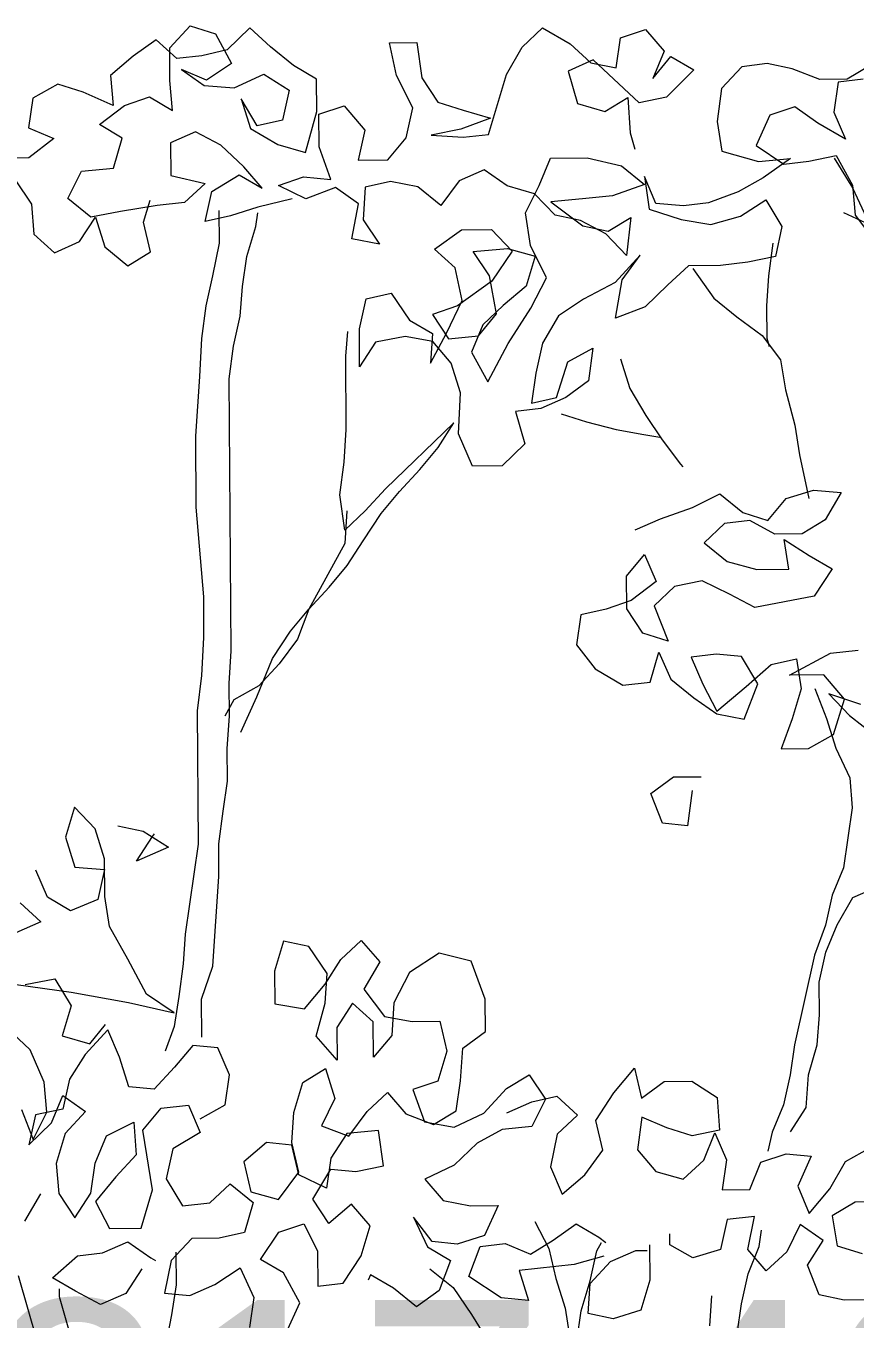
# Model space of a CAD drawing. Header units: millimetres. Extents: x 318905 to 439572, y -5133 to 105868.
# Drawn here: x 388589 to 389274, y 3414 to 4483 of the extents above; entities that cross this region are included whole.
import ezdxf

# ---------------------------------------------------------------- set-up
doc = ezdxf.new("R2010")
doc.units = ezdxf.units.MM
doc.header["$MEASUREMENT"] = 0
doc.layers.add('0_Stylo_No__98', color=154, linetype='Continuous', lineweight=0)
doc.layers.add('INTI_Agencement_Stylo_No__102', color=7, linetype='Continuous', lineweight=0, true_color=0xcccccc)
doc.styles.add('STYLE_GENERE_3', font='')
doc.styles.get('STYLE_GENERE_3').set_extended_font_data('Arial')

# ---------------------------------------------------------------- blocks, each defined once
blk = doc.blocks.new('arbre6[3]', base_point=(388660.4, -726.1))
at = {"layer": 'INTI_Agencement_Stylo_No__102', "linetype": 'Continuous'}
for p, q in [((388707.9, 4465.2), (388724.8, 4483.4)), ((388724.8, 4483.4), (388745.6, 4476.8)), ((388774, 4481.6), (388755.2, 4463.4)), ((388791.1, 4466), (388774, 4481.6)), ((388999.2, 4465.8), (389016.1, 4481.7)), ((389016.1, 4481.7), (389038.9, 4468.5)), ((388696.5, 4471.9), (388677.6, 4458.2)), ((388713.6, 4456.3), (388696.5, 4471.9)), ((388745.6, 4476.8), (388759, 4452.2)), ((389076.8, 4448.6), (389080.5, 4473.4)), ((389080.5, 4473.4), (389101.2, 4480.3)), ((389101.2, 4480.3), (389116.5, 4462.5)), ((388708, 4438.3), (388707.9, 4465.2)), ((388755.2, 4463.4), (388734.4, 4458.7)), ((388810.1, 4450.5), (388791.1, 4466)), ((388889.4, 4469.3), (388912.1, 4469.5)), ((388895.3, 4442.3), (388889.4, 4469.3)), ((388912.1, 4469.5), (388916.1, 4440.3)), ((388986.1, 4443.2), (388999.2, 4465.8)), ((389038.9, 4468.5), (389056, 4452.9)), ((389116.5, 4462.5), (389107.2, 4439.9)), ((388677.6, 4458.2), (388658.8, 4442.3)), ((388734.4, 4458.7), (388713.6, 4456.3)), ((388759, 4452.2), (388738.3, 4438.5)), ((388829.1, 4439.4), (388810.1, 4450.5)), ((389057.9, 4455.2), (389037.1, 4446)), ((389056, 4452.9), (389076.8, 4448.6)), ((389096, 4419.6), (389057.9, 4455.2)), ((389107.2, 4439.9), (389122.2, 4458)), ((389122.2, 4458), (389141.2, 4447)), ((389180.9, 4449.6), (389164, 4431.5)), ((389201.7, 4452.1), (389180.9, 4449.6)), ((389222.5, 4447.8), (389201.7, 4452.1)), ((389286.8, 4450.7), (389268, 4439.2)), ((388658.8, 4442.3), (388660.9, 4417.6)), ((388738.3, 4438.5), (388717.4, 4447.3)), ((388717.4, 4447.3), (388736.4, 4434)), ((388761.1, 4432), (388785.6, 4443.5)), ((388785.6, 4443.5), (388806.5, 4430.2)), ((388829.3, 4412.5), (388829.1, 4439.4)), ((388908.7, 4415.5), (388895.3, 4442.3)), ((388916.1, 4440.3), (388929.5, 4420.2)), ((388971.3, 4393.6), (388986.1, 4443.2)), ((389037.1, 4446), (389044.9, 4419.1)), ((389141.2, 4447), (389118.6, 4424.3)), ((389245.3, 4439), (389222.5, 4447.8)), ((389268, 4439.2), (389245.3, 4439)), ((389281.2, 4439.4), (389260.4, 4436.9)), ((388615.4, 4435.1), (388594.6, 4423.7)), ((388636.2, 4428.6), (388615.4, 4435.1)), ((388660.9, 4417.6), (388636.2, 4428.6)), ((388710.1, 4413.5), (388708, 4438.3)), ((388736.4, 4434), (388761.1, 4432)), ((388806.5, 4430.2), (388801, 4405.4)), ((389164, 4431.5), (389160.4, 4404.4)), ((389260.4, 4436.9), (389256.8, 4412.1)), ((388594.6, 4423.7), (388591, 4398.9)), ((388649.7, 4401.7), (388670.4, 4417.6)), ((388670.4, 4417.6), (388691.1, 4424.6)), ((388691.1, 4424.6), (388710.1, 4413.5)), ((388780.2, 4400.7), (388766.8, 4423.1)), ((388766.8, 4423.1), (388774.5, 4398.4)), ((388929.5, 4420.2), (388950.3, 4413.6)), ((389044.9, 4419.1), (389067.6, 4412.5)), ((389067.6, 4412.5), (389086.5, 4424)), ((389086.5, 4424), (389088.6, 4394.8)), ((389118.6, 4424.3), (389096, 4419.6)), ((388820.1, 4378.6), (388829.3, 4412.5)), ((388831.2, 4410.2), (388852, 4417.2)), ((388831.4, 4383.2), (388831.2, 4410.2)), ((388852, 4417.2), (388869.1, 4397.1)), ((388903.2, 4390.7), (388908.7, 4415.5)), ((388973.1, 4407.1), (388948.6, 4397.9)), ((388950.3, 4413.6), (388973.1, 4407.1)), ((389203.9, 4409.4), (389192.7, 4384.5)), ((389224.6, 4416.3), (389203.9, 4409.4)), ((389243.6, 4403), (389224.6, 4416.3)), ((389256.8, 4412.1), (389266.4, 4389.7)), ((388591, 4398.9), (388611.9, 4390.1)), ((388668.6, 4390.6), (388649.7, 4401.7)), ((388774.5, 4398.4), (388797.3, 4385.2)), ((388801, 4405.4), (388780.2, 4400.7)), ((388869.1, 4397.1), (388863.6, 4372.3)), ((388948.6, 4397.9), (388924, 4393.1)), ((389160.4, 4404.4), (389164.3, 4379.8)), ((389266.4, 4389.7), (389243.6, 4403)), ((388611.9, 4390.1), (388591.2, 4374.2)), ((388661.3, 4365.8), (388668.6, 4390.6)), ((388729.1, 4395.7), (388708.4, 4386.5)), ((388708.4, 4386.5), (388708.6, 4359.6)), ((388750, 4384.7), (388729.1, 4395.7)), ((388797.3, 4385.2), (388820.1, 4378.6)), ((388888.2, 4372.6), (388903.2, 4390.7)), ((388924, 4393.1), (388950.5, 4391.2)), ((388950.5, 4391.2), (388971.3, 4393.6)), ((389088.6, 4394.8), (389092.4, 4381.3)), ((388769.1, 4366.9), (388750, 4384.7)), ((388841, 4356.4), (388831.4, 4383.2)), ((389164.3, 4379.8), (389194.7, 4371.1)), ((389192.7, 4384.5), (389215.5, 4369)), ((389236.3, 4371.5), (389258.9, 4376.2)), ((389258.9, 4376.2), (389272.4, 4351.6)), ((388591.2, 4374.2), (388543.9, 4373.7)), ((388634.8, 4363.3), (388661.3, 4365.8)), ((388784.3, 4349.1), (388769.1, 4366.9)), ((388863.6, 4372.3), (388888.2, 4372.6)), ((388967.7, 4364.3), (388947, 4355.1)), ((388986.7, 4351), (388967.7, 4364.3)), ((389013.2, 4351.3), (389022.5, 4373.9)), ((389022.5, 4373.9), (389052.8, 4374.2)), ((389052.8, 4374.2), (389081.2, 4367.7)), ((389081.2, 4367.7), (389100.2, 4352.1)), ((389194.7, 4371.1), (389221.1, 4373.6)), ((389221.1, 4373.6), (389198.5, 4357.6)), ((389215.5, 4369), (389236.3, 4371.5)), ((389257.1, 4373.9), (389272.4, 4349.3)), ((388580, 4356.1), (388593.4, 4335.9)), ((388623.6, 4340.7), (388634.8, 4363.3)), ((388708.6, 4359.6), (388737, 4353.1)), ((388737, 4353.1), (388720.1, 4337.2)), ((388742.7, 4346.4), (388765.3, 4360.1)), ((388765.3, 4360.1), (388784.3, 4349.1)), ((388797.6, 4351.4), (388818.3, 4358.4)), ((388818.3, 4358.4), (388841, 4356.4)), ((388890.2, 4354.6), (388869.4, 4349.9)), ((388913, 4350.3), (388890.2, 4354.6)), ((388947, 4355.1), (388932, 4334.8)), ((389109.8, 4336.5), (389100.2, 4358.9)), ((389100.2, 4358.9), (389104.1, 4331.9)), ((389198.5, 4357.6), (389177.8, 4346.2)), ((388737.2, 4321.6), (388742.7, 4346.4)), ((388820.3, 4340.4), (388797.6, 4351.4)), ((388844.9, 4349.6), (388820.3, 4340.4)), ((388863.9, 4336.3), (388844.9, 4349.6)), ((388869.4, 4349.9), (388867.7, 4322.9)), ((388932, 4334.8), (388913, 4350.3)), ((389009.5, 4344.5), (388986.7, 4351)), ((389002, 4328.7), (389013.2, 4351.3)), ((389026.6, 4326.7), (389009.5, 4344.5)), ((389073.8, 4342.9), (389049.2, 4340.4)), ((389100.2, 4352.1), (389073.8, 4342.9)), ((389177.8, 4346.2), (389153.3, 4336.9)), ((389272.4, 4351.6), (389274.4, 4326.9)), ((389272.4, 4349.3), (389283.9, 4324.7)), ((388593.4, 4335.9), (388595.4, 4311.2)), ((388642.6, 4325.2), (388623.6, 4340.7)), ((388697.4, 4334.7), (388667.2, 4329.9)), ((388686.2, 4321.1), (388691.7, 4339.2)), ((388720.1, 4337.2), (388697.4, 4334.7)), ((388780.7, 4333.3), (388758, 4326.3)), ((388809, 4340.3), (388780.7, 4333.3)), ((388858.4, 4307.1), (388863.9, 4336.3)), ((389049.2, 4340.4), (389022.8, 4337.9)), ((389022.8, 4337.9), (389049.4, 4317.9)), ((389104.1, 4331.9), (389130.7, 4323.2)), ((389132.5, 4334.5), (389109.8, 4336.5)), ((389153.3, 4336.9), (389132.5, 4334.5)), ((389179.8, 4325.9), (389200.6, 4339.6)), ((389200.6, 4339.6), (389214, 4317.3)), ((388633.3, 4304.9), (388646.4, 4325.2)), ((388667.2, 4329.9), (388642.6, 4325.2)), ((388646.4, 4325.2), (388654.1, 4300.6)), ((388692, 4296.4), (388686.2, 4321.1)), ((388758, 4326.3), (388737.2, 4321.6)), ((388748.5, 4330.7), (388748.7, 4303.7)), ((388778.9, 4317.5), (388780.7, 4328.8)), ((388867.7, 4322.9), (388881.1, 4302.8)), ((389006, 4301.8), (389002, 4328.7)), ((389047.5, 4322.4), (389026.6, 4326.7)), ((389068.3, 4311.4), (389047.5, 4322.4)), ((389070.2, 4313.6), (389089.1, 4325)), ((389089.1, 4325), (389085.5, 4293.5)), ((389130.7, 4323.2), (389155.3, 4319)), ((389155.3, 4319), (389179.8, 4325.9)), ((389264.9, 4329), (389293.4, 4315.8)), ((389274.4, 4326.9), (389289.7, 4306.8)), ((388595.4, 4311.2), (388612.6, 4295.7)), ((388771.5, 4292.7), (388778.9, 4317.5)), ((388926.6, 4298.7), (388949.1, 4314.7)), ((388949.1, 4314.7), (388973.7, 4314.9)), ((388973.7, 4314.9), (388990.9, 4297.1)), ((389049.4, 4317.9), (389070.2, 4313.6)), ((389085.5, 4293.5), (389068.3, 4311.4)), ((389214, 4317.3), (389208.5, 4292.5)), ((388612.6, 4295.7), (388633.3, 4304.9)), ((388654.1, 4300.6), (388673.2, 4285)), ((388748.7, 4303.7), (388743.2, 4276.7)), ((388881.1, 4302.8), (388858.4, 4307.1)), ((389019.4, 4274.9), (389006, 4301.8)), ((389206.5, 4303.7), (389202.9, 4276.7)), ((388673.2, 4285), (388692, 4296.4)), ((388767.9, 4267.9), (388771.5, 4292.7)), ((388943.7, 4283.2), (388926.6, 4298.7)), ((388958.7, 4296.8), (388987.1, 4299.3)), ((388972.1, 4276.7), (388958.7, 4296.8)), ((388990.9, 4297.1), (388974, 4272.2)), ((388987.1, 4299.3), (389009.8, 4292.8)), ((389009.8, 4292.8), (389002.4, 4268)), ((389096.8, 4293.6), (389076.2, 4271)), ((389081.8, 4273.3), (389096.8, 4293.6)), ((389208.5, 4292.5), (389185.8, 4287.8)), ((388949.5, 4256.2), (388943.7, 4283.2)), ((389136.6, 4285), (389119.7, 4269.1)), ((389163.1, 4285.3), (389136.6, 4285)), ((389140.4, 4282.8), (389157.6, 4258.3)), ((389185.8, 4287.8), (389163.1, 4285.3)), ((388743.2, 4276.7), (388737.7, 4251.9)), ((388766.1, 4243.2), (388767.9, 4267.9)), ((388974, 4272.2), (388945.8, 4251.7)), ((388978, 4245.3), (388972.1, 4276.7)), ((389002.4, 4268), (388983.6, 4252.1)), ((389006.3, 4250), (389019.4, 4274.9)), ((389076.2, 4271), (389049.8, 4257.2)), ((389076.4, 4241.7), (389081.8, 4273.3)), ((389119.7, 4269.1), (389100.9, 4251)), ((389202.9, 4276.7), (389201.2, 4251.9)), ((388864.6, 4232.9), (388870.1, 4257.7)), ((388870.1, 4257.7), (388890.9, 4262.4)), ((388890.9, 4262.4), (388906.1, 4240.1)), ((389049.8, 4257.2), (389029.1, 4243.5)), ((389157.6, 4258.3), (389176.6, 4242.7)), ((388737.7, 4251.9), (388734.1, 4224.9)), ((388945.8, 4251.7), (388925, 4244.7)), ((388936.5, 4229.1), (388949.5, 4256.2)), ((388983.6, 4252.1), (388966.7, 4236.2)), ((388987.6, 4220.6), (389006.3, 4250)), ((389100.9, 4251), (389076.4, 4241.7)), ((389201.2, 4251.9), (389201.4, 4225)), ((388760.6, 4218.4), (388766.1, 4243.2)), ((388906.1, 4240.1), (388925.1, 4229)), ((388925, 4244.7), (388938.4, 4224.6)), ((388966.7, 4236.2), (388957.4, 4213.6)), ((388963, 4227.1), (388978, 4245.3)), ((389029.1, 4243.5), (389016, 4220.9)), ((389176.6, 4242.7), (389197.6, 4227.2)), ((388734.1, 4224.9), (388732.4, 4193.4)), ((388853.4, 4210.3), (388855.1, 4230.6)), ((388864.8, 4201.4), (388864.6, 4232.9)), ((388902.5, 4226.5), (388877.9, 4221.8)), ((388925.2, 4222.3), (388902.5, 4226.5)), ((388923.4, 4204.3), (388936.5, 4229.1)), ((388925.1, 4229), (388923.4, 4204.3)), ((388938.4, 4224.6), (388963, 4227.1)), ((389197.6, 4227.2), (389212.8, 4207.1)), ((389201.4, 4225), (389203.3, 4218.2)), ((388757, 4191.4), (388760.6, 4218.4)), ((388877.9, 4221.8), (388864.8, 4201.4)), ((388940.4, 4204.4), (388925.2, 4222.3)), ((388970.8, 4189), (388987.6, 4220.6)), ((389016, 4220.9), (389010.5, 4196.1)), ((389036.9, 4205.4), (389057.6, 4216.8)), ((389057.6, 4216.8), (389054, 4189.8)), ((388853.8, 4149.6), (388853.4, 4210.3)), ((388948.2, 4179.8), (388940.4, 4204.4)), ((388957.4, 4213.6), (388970.8, 4189)), ((389027.7, 4176), (389036.9, 4205.4)), ((389080.4, 4208), (389088.1, 4183.4)), ((389212.8, 4207.1), (389216.8, 4182.4)), ((388732.4, 4193.4), (388729, 4143.9)), ((389010.5, 4196.1), (389006.9, 4171.3)), ((388758.6, 3966.5), (388757, 4191.4)), ((389054, 4189.8), (389035.2, 4176.1)), ((389088.1, 4183.4), (389101.5, 4161)), ((389216.8, 4182.4), (389224.5, 4153.2)), ((388946.5, 4146), (388948.2, 4179.8)), ((389006.9, 4171.3), (389027.7, 4176)), ((389035.2, 4176.1), (389014.5, 4166.9)), ((389014.5, 4166.9), (388993.7, 4164.5)), ((388993.7, 4164.5), (389001.4, 4137.6)), ((389031.5, 4162.6), (389052.4, 4156)), ((389101.5, 4161), (389114.9, 4140.9)), ((388942.7, 4155), (388886.3, 4100.5)), ((388929.6, 4134.6), (388942.7, 4155)), ((389052.4, 4156), (389077, 4149.5)), ((389224.5, 4153.2), (389228.5, 4128.5)), ((388729, 4143.9), (388729.4, 4085.4)), ((388852.1, 4122.6), (388853.8, 4149.6)), ((388958.1, 4119.2), (388946.5, 4146)), ((389077, 4149.5), (389099.8, 4145.3)), ((389099.8, 4145.3), (389113, 4143.2)), ((389114.9, 4140.9), (389130.2, 4120.8)), ((388914.6, 4116.5), (388929.6, 4134.6)), ((389001.4, 4137.6), (388982.7, 4119.4)), ((389228.5, 4128.5), (389236.3, 4092.6)), ((388848.5, 4095.6), (388852.1, 4122.6)), ((388982.7, 4119.4), (388958.1, 4119.2)), ((389130.2, 4120.8), (389132.1, 4118.6)), ((388897.7, 4098.3), (388914.6, 4116.5)), ((388886.3, 4100.5), (388869.4, 4082.3)), ((388882.7, 4080.2), (388897.7, 4098.3)), ((389139.9, 4085), (389162.5, 4096.4)), ((389162.5, 4096.4), (389181.5, 4080.9)), ((389217.4, 4092.5), (389240.1, 4099.4)), ((389240.1, 4099.4), (389262.8, 4097.4)), ((389262.8, 4097.4), (389249.7, 4074.8)), ((388852.5, 4066.4), (388848.5, 4095.6)), ((389202.4, 4074.3), (389217.4, 4092.5)), ((388729.4, 4085.4), (388735.6, 4011.3)), ((388869.4, 4082.3), (388852.5, 4066.4)), ((388854.3, 4082.2), (388852.6, 4055.2)), ((388867.7, 4057.6), (388882.7, 4080.2)), ((389092.7, 4066.5), (389113.5, 4075.7)), ((389113.5, 4075.7), (389139.9, 4085)), ((389181.5, 4080.9), (389202.4, 4074.3)), ((389166.5, 4071.7), (389149.6, 4055.8)), ((389187.3, 4074.2), (389166.5, 4071.7)), ((389208.1, 4063.1), (389187.3, 4074.2)), ((389249.7, 4074.8), (389230.8, 4063.4)), ((388852.6, 4055.2), (388822.7, 4000.9)), ((388854.6, 4037.2), (388867.7, 4057.6)), ((389149.6, 4055.8), (389168.6, 4040.3)), ((389230.8, 4063.4), (389208.1, 4063.1)), ((389219.7, 4034), (389215.7, 4058.7)), ((389215.7, 4058.7), (389236.6, 4045.4)), ((389085.4, 4028.2), (389100.4, 4046.3)), ((389100.4, 4046.3), (389110.1, 4023.9)), ((389236.6, 4045.4), (389255.6, 4034.4)), ((388839.6, 4019.1), (388854.6, 4037.2)), ((389168.6, 4040.3), (389193.2, 4033.8)), ((389193.2, 4033.8), (389219.7, 4034)), ((389255.6, 4034.4), (389240.7, 4011.7)), ((389085.6, 4001.2), (389085.4, 4028.2)), ((389110.1, 4023.9), (389089.4, 4008)), ((389147.9, 4024.3), (389125.2, 4019.6)), ((389170.7, 4013.3), (389147.9, 4024.3)), ((388735.6, 4011.3), (388735.8, 3977.6)), ((388822.7, 4000.9), (388839.6, 4019.1)), ((389125.2, 4019.6), (389108.3, 4003.7)), ((389191.5, 4002.3), (389170.7, 4013.3)), ((389240.7, 4011.7), (389191.5, 4002.3)), ((388807.7, 3982.8), (388822.7, 4000.9)), ((388822.7, 4000.9), (388813.4, 3976.1)), ((389068.6, 4001.1), (389047.8, 3996.4)), ((389089.4, 4008), (389068.6, 4001.1)), ((389099, 3981.1), (389085.6, 4001.2)), ((389108.3, 4003.7), (389119.9, 3974.6)), ((389047.8, 3996.4), (389044.2, 3971.6)), ((388792.7, 3960.1), (388807.7, 3982.8)), ((389119.9, 3974.6), (389099, 3981.1)), ((388735.8, 3977.6), (388734.1, 3946.1)), ((388813.4, 3976.1), (388798.4, 3955.7)), ((389044.2, 3971.6), (389059.5, 3951.5)), ((388756.9, 3939.5), (388758.6, 3966.5)), ((388779.7, 3928.5), (388792.7, 3960.1)), ((389105, 3940.7), (389112.3, 3965.5)), ((389112.3, 3965.5), (389122, 3943.1)), ((389159.7, 3963.7), (389138.9, 3961.3)), ((389138.9, 3961.3), (389148.5, 3938.9)), ((389180.5, 3961.7), (389159.7, 3963.7)), ((389193.9, 3939.3), (389180.5, 3961.7)), ((389205.1, 3955.2), (389225.9, 3959.9)), ((389220.3, 3946.3), (389254.2, 3964.6)), ((389225.9, 3959.9), (389229.8, 3935.2)), ((389254.2, 3964.6), (389276.9, 3967.1)), ((388798.4, 3955.7), (388781.5, 3937.5)), ((389059.5, 3951.5), (389082.3, 3938.2)), ((389184.4, 3937), (389205.1, 3955.2)), ((388734.1, 3946.1), (388730.6, 3916.8)), ((388757.1, 3912.6), (388756.9, 3939.5)), ((388781.5, 3937.5), (388760.8, 3926.1)), ((389082.3, 3938.2), (389105, 3940.7)), ((389122, 3943.1), (389141, 3927.6)), ((389148.5, 3938.9), (389160, 3916.5)), ((389160, 3916.5), (389184.4, 3937)), ((389182.7, 3910), (389193.9, 3939.3)), ((389248.7, 3946.6), (389220.3, 3946.3)), ((389265.8, 3926.5), (389248.7, 3946.6)), ((388760.8, 3926.1), (388753.3, 3912.5)), ((388766.6, 3899.2), (388779.7, 3928.5)), ((389141, 3927.6), (389160, 3914.3)), ((389229.8, 3935.2), (389222.4, 3910.4)), ((389241.2, 3935.3), (389250.8, 3910.6)), ((389279.1, 3922.2), (389252.6, 3930.9)), ((389252.6, 3930.9), (389269.7, 3913.1)), ((389256.6, 3897.2), (389265.8, 3926.5)), ((388730.6, 3916.8), (388731.3, 3806.6)), ((388755.4, 3885.6), (388757.1, 3912.6)), ((389160, 3914.3), (389182.7, 3910)), ((389222.4, 3910.4), (389213.2, 3885.5)), ((389250.8, 3910.6), (389258.6, 3886)), ((389269.7, 3913.1), (389292.5, 3895.3)), ((389235.9, 3885.8), (389256.6, 3897.2)), ((388755.6, 3858.6), (388755.4, 3885.6)), ((389213.2, 3885.5), (389235.9, 3885.8)), ((389258.6, 3886), (389270.1, 3861.4)), ((389105.6, 3848.5), (389124.4, 3862.2)), ((389124.4, 3862.2), (389147.1, 3862.4)), ((389270.1, 3861.4), (389272.1, 3836.7)), ((388752, 3833.8), (388755.6, 3858.6)), ((389139.6, 3851.1), (389136, 3821.8)), ((389115.2, 3823.9), (389105.6, 3848.5)), ((388629, 3837.1), (388621.6, 3812.3)), ((388646.1, 3819.3), (388629, 3837.1)), ((388748.4, 3806.8), (388752, 3833.8)), ((389272.1, 3836.7), (389264.9, 3787.1)), ((388653.9, 3794.6), (388646.1, 3819.3)), ((388665, 3821.7), (388685.9, 3817.4)), ((389136, 3821.8), (389115.2, 3823.9)), ((388621.6, 3812.3), (388629.3, 3787.6)), ((388680.4, 3792.6), (388693.5, 3813)), ((388685.9, 3817.4), (388706.8, 3804.1)), ((388693.5, 3813), (388695.3, 3815.3)), ((388706.8, 3804.1), (388680.4, 3792.6)), ((388731.3, 3806.6), (388720.5, 3732.3)), ((388748.5, 3779.8), (388748.4, 3806.8)), ((388629.3, 3787.6), (388653.9, 3785.6)), ((388654.1, 3763.2), (388653.9, 3794.6)), ((389264.9, 3787.1), (389255.6, 3764.5)), ((388606.8, 3762.7), (388597.2, 3785.1)), ((388653.9, 3785.6), (388648.4, 3760.9)), ((388743.4, 3705.6), (388748.5, 3779.8)), ((389272.7, 3762.5), (389293.4, 3771.7)), ((388584.1, 3758), (388601.2, 3742.4)), ((388625.8, 3751.6), (388606.8, 3762.7)), ((388648.4, 3760.9), (388625.8, 3751.6)), ((388658, 3738.5), (388654.1, 3763.2)), ((389255.6, 3764.5), (389250.1, 3739.7)), ((389259.6, 3739.8), (389272.7, 3762.5)), ((388601.2, 3742.4), (388580.5, 3733.2)), ((388673.3, 3711.6), (388658, 3738.5)), ((389250.1, 3739.7), (389240.8, 3714.9)), ((389250.3, 3717.3), (389259.6, 3739.8)), ((388720.5, 3732.3), (388718.8, 3707.6)), ((388801.9, 3726.4), (388794.5, 3701.6)), ((388822.7, 3722.1), (388801.9, 3726.4)), ((388838, 3699.7), (388822.7, 3722.1)), ((388849.3, 3711.1), (388866.2, 3727)), ((388866.2, 3727), (388881.4, 3709.2)), ((388688.7, 3682.5), (388673.3, 3711.6)), ((388930.6, 3716.4), (388906.1, 3700.4)), ((388957.1, 3709.9), (388930.6, 3716.4)), ((389240.8, 3714.9), (389224.3, 3640.6)), ((389244.8, 3692.5), (389250.3, 3717.3)), ((388718.8, 3707.6), (388715.2, 3680.6)), ((388734.1, 3678.5), (388743.4, 3705.6)), ((388794.5, 3701.6), (388794.7, 3674.6)), ((388836.2, 3690.7), (388849.3, 3711.1)), ((388881.4, 3709.2), (388868.4, 3686.6)), ((388968.7, 3678.5), (388957.1, 3709.9)), ((388580.8, 3690.5), (388626.2, 3684.2)), ((388588.4, 3690.6), (388612.9, 3695.3)), ((388612.9, 3695.3), (388626.3, 3672.9)), ((388819.3, 3670.3), (388836.2, 3690.7)), ((388836.3, 3675), (388838, 3699.7)), ((388906.1, 3700.4), (388893, 3675.5)), ((389244.9, 3665.5), (389244.8, 3692.5)), ((388626.2, 3684.2), (388673.6, 3675.7)), ((388711.5, 3667), (388688.7, 3682.5)), ((388715.2, 3680.6), (388711.6, 3655.8)), ((388868.4, 3686.6), (388885.5, 3664.2)), ((388626.3, 3672.9), (388618.9, 3648.1)), ((388673.6, 3675.7), (388711.5, 3667)), ((388734.3, 3647), (388734.1, 3678.5)), ((388794.7, 3674.6), (388819.3, 3670.3)), ((388828.9, 3647.9), (388836.3, 3675)), ((388859, 3675.2), (388845.9, 3654.9)), ((388876.1, 3659.6), (388859, 3675.2)), ((388893, 3675.5), (388891.3, 3648.5)), ((388968.9, 3651.6), (388968.7, 3678.5)), ((388876.3, 3630.4), (388876.1, 3659.6)), ((388885.5, 3664.2), (388908.3, 3660)), ((388908.3, 3660), (388931, 3660.2)), ((388931, 3660.2), (388936.8, 3635.5)), ((389243.2, 3640.7), (389244.9, 3665.5)), ((388592.5, 3636.6), (388573.5, 3654.4)), ((388618.9, 3648.1), (388641.7, 3641.6)), ((388656.7, 3653), (388638, 3632.6)), ((388641.7, 3641.6), (388654.8, 3657.5)), ((388666.3, 3630.6), (388656.7, 3653)), ((388711.6, 3655.8), (388704.1, 3635.5)), ((388846.1, 3627.9), (388828.9, 3647.9)), ((388845.9, 3654.9), (388846.1, 3627.9)), ((388891.3, 3648.5), (388876.3, 3630.4)), ((388950, 3637.9), (388968.9, 3651.6)), ((388604.1, 3609.8), (388592.5, 3636.6)), ((388726.8, 3640.2), (388711.8, 3622.1)), ((388747.6, 3638.2), (388726.8, 3640.2)), ((388757.2, 3615.8), (388747.6, 3638.2)), ((388948.3, 3610.9), (388950, 3637.9)), ((389224.3, 3640.6), (389220.7, 3615.8)), ((389235.8, 3615.9), (389243.2, 3640.7)), ((388638, 3632.6), (388624.9, 3612.2)), ((388674.1, 3606), (388666.3, 3630.6)), ((388936.8, 3635.5), (388929.4, 3610.7)), ((388711.8, 3622.1), (388694.9, 3603.9)), ((388753.6, 3591), (388757.2, 3615.8)), ((388817.8, 3609.6), (388836.7, 3621)), ((388836.7, 3621), (388844.4, 3596.4)), ((388986.2, 3604.5), (389005, 3615.9)), ((389005, 3615.9), (389018.4, 3595.8)), ((389075.1, 3600.9), (389092, 3621.3)), ((389092, 3621.3), (389097.9, 3596.6)), ((389220.7, 3615.8), (389215.2, 3591)), ((389234.1, 3588.9), (389235.8, 3615.9)), ((388606.1, 3585.1), (388604.1, 3609.8)), ((388624.9, 3612.2), (388619.3, 3587.4)), ((388694.9, 3603.9), (388674.1, 3606)), ((388810.4, 3584.8), (388817.8, 3609.6)), ((388929.4, 3610.7), (388908.7, 3603.7)), ((388944.7, 3586.1), (388948.3, 3610.9)), ((388967.4, 3584.1), (388986.2, 3604.5)), ((389097.9, 3596.6), (389116.7, 3610.3)), ((389116.7, 3610.3), (389139.4, 3610.5)), ((389139.4, 3610.5), (389160.3, 3597.2)), ((388610, 3576.1), (388619.3, 3598.7)), ((388619.3, 3598.7), (388638.3, 3585.4)), ((388844.4, 3596.4), (388833.2, 3573.8)), ((388871, 3585.4), (388887.9, 3601.3)), ((388887.9, 3601.3), (388903.1, 3583.5)), ((388908.7, 3603.7), (388918.3, 3576.9)), ((389007.1, 3593.5), (389027.9, 3598.2)), ((389018.4, 3595.8), (389007.2, 3573.2)), ((389027.9, 3598.2), (389045, 3582.6)), ((389060.2, 3578.2), (389075.1, 3600.9)), ((389160.3, 3597.2), (389162.4, 3570.2)), ((388585.3, 3587.1), (388594.9, 3562.5)), ((388594.9, 3562.5), (388606.1, 3585.1)), ((388619.3, 3587.4), (388596.7, 3582.7)), ((388638.3, 3585.4), (388621.4, 3567.2)), ((388685.7, 3570.1), (388700.7, 3588.2)), ((388700.7, 3588.2), (388723.4, 3590.7)), ((388723.4, 3590.7), (388733, 3568.3)), ((388732.9, 3579.5), (388753.6, 3591)), ((388808.7, 3560), (388810.4, 3584.8)), ((388856, 3565), (388871, 3585.4)), ((388903.1, 3583.5), (388925.9, 3574.7)), ((388925.9, 3574.7), (388944.7, 3586.1)), ((388942.9, 3572.6), (388967.4, 3584.1)), ((388986.4, 3584.3), (389007.1, 3593.5)), ((389215.2, 3591), (389205.9, 3568.4)), ((389221, 3568.6), (389234.1, 3588.9)), ((388596.7, 3582.7), (388591.2, 3557.9)), ((388591.2, 3557.9), (388610, 3576.1)), ((388655.4, 3565.3), (388678.1, 3576.8)), ((388678.1, 3576.8), (388680.1, 3549.8)), ((388833.2, 3573.8), (388856, 3565)), ((388918.3, 3576.9), (388942.9, 3572.6)), ((389007.2, 3573.2), (388982.7, 3570.7)), ((389045, 3582.6), (389028.1, 3566.7)), ((389066, 3553.6), (389060.2, 3578.2)), ((389098, 3580.9), (389094.4, 3553.8)), ((389118.9, 3572.1), (389098, 3580.9)), ((388621.4, 3567.2), (388614, 3542.4)), ((388646.1, 3542.7), (388655.4, 3565.3)), ((388693.6, 3520.7), (388685.7, 3570.1)), ((388733, 3568.3), (388710.4, 3554.6)), ((388854.1, 3567.2), (388841, 3546.9)), ((388880.5, 3569.7), (388854.1, 3567.2)), ((388884.5, 3540.6), (388880.5, 3569.7)), ((388982.7, 3570.7), (388961.9, 3559.3)), ((389028.1, 3566.7), (389022.6, 3539.7)), ((389139.7, 3565.5), (389118.9, 3572.1)), ((389162.4, 3570.2), (389139.7, 3565.5)), ((389149.3, 3545.4), (389158.6, 3568)), ((389158.6, 3568), (389168.2, 3545.6)), ((389205.9, 3568.4), (389202.2, 3552.7)), ((388710.4, 3554.6), (388704.9, 3529.8)), ((388787.9, 3559.8), (388769.1, 3543.9)), ((388808.7, 3557.8), (388787.9, 3559.8)), ((388814.5, 3535.4), (388808.7, 3560)), ((388814.6, 3533.1), (388808.7, 3557.8)), ((388961.9, 3559.3), (388943.1, 3541.1)), ((389051, 3533.2), (389066, 3553.6)), ((389094.4, 3553.8), (389109.6, 3536)), ((389266.6, 3544.3), (389287.3, 3555.7)), ((388614, 3542.4), (388616, 3517.7)), ((388642.5, 3517.9), (388646.1, 3542.7)), ((388680.1, 3549.8), (388663.2, 3531.6)), ((388769.1, 3543.9), (388774.9, 3519.2)), ((388841, 3546.9), (388837.3, 3522.1)), ((388861.8, 3535.8), (388884.5, 3540.6)), ((388943.1, 3541.1), (388918.6, 3529.6)), ((389132.4, 3529.5), (389149.3, 3545.4)), ((389168.2, 3545.6), (389164.6, 3520.8)), ((389187.3, 3521), (389196.6, 3543.6)), ((389196.6, 3543.6), (389217.4, 3550.5)), ((389217.4, 3550.5), (389238.2, 3548.5)), ((389238.2, 3548.5), (389227, 3523.7)), ((389253.5, 3521.7), (389266.6, 3544.3)), ((388663.2, 3531.6), (388646.4, 3511.2)), ((388704.9, 3529.8), (388718.3, 3507.4)), ((388797.7, 3512.7), (388814.5, 3535.4)), ((388837.3, 3522.1), (388814.6, 3533.1)), ((388826.1, 3513), (388841, 3537.9)), ((388841, 3537.9), (388861.8, 3535.8)), ((388918.6, 3529.6), (388933.9, 3511.8)), ((389022.6, 3539.7), (389032.2, 3517.3)), ((389032.2, 3517.3), (389051, 3533.2)), ((389109.6, 3536), (389132.4, 3529.5)), ((388684.3, 3489.1), (388693.6, 3520.7)), ((388740.9, 3509.9), (388757.9, 3525.8)), ((388757.9, 3525.8), (388776.9, 3510.3)), ((388774.9, 3519.2), (388797.7, 3512.7)), ((389164.6, 3520.8), (389187.3, 3521)), ((389227, 3523.7), (389236.6, 3501.3)), ((389236.6, 3501.3), (389253.5, 3521.7)), ((388600.9, 3517.5), (388587.8, 3494.9)), ((388616, 3517.7), (388629.4, 3497.6)), ((388629.4, 3497.6), (388642.5, 3517.9)), ((388646.4, 3511.2), (388657.9, 3488.9)), ((388718.3, 3507.4), (388740.9, 3509.9)), ((388776.9, 3510.3), (388769.5, 3485.5)), ((388839.4, 3492.9), (388826.1, 3513)), ((388858.2, 3508.8), (388839.4, 3492.9)), ((388873.5, 3491), (388858.2, 3508.8)), ((388933.9, 3511.8), (388956.6, 3507.5)), ((389274.4, 3510.6), (389255.6, 3499.2)), ((389299, 3510.9), (389274.4, 3510.6)), ((388924.7, 3478), (388909.4, 3498.1)), ((388909.4, 3498.1), (388920.9, 3473.5)), ((388956.6, 3507.5), (388979.3, 3507.7)), ((388979.3, 3507.7), (388968.1, 3482.9)), ((389191.2, 3498.6), (389168.6, 3496.1)), ((389185.8, 3471.5), (389191.2, 3498.6)), ((389255.6, 3499.2), (389259.5, 3474.5)), ((388657.9, 3488.9), (388684.3, 3489.1)), ((388797.9, 3485.7), (388818.6, 3492.7)), ((388818.6, 3492.7), (388830.1, 3470.3)), ((388866.1, 3466.2), (388873.5, 3491)), ((389009.7, 3494.6), (389021.2, 3472.2)), ((389024.9, 3479), (389043.7, 3492.6)), ((389043.7, 3492.6), (389062.7, 3481.6)), ((389168.6, 3496.1), (389163.1, 3471.3)), ((389195.2, 3473.9), (389197, 3487.4)), ((389229.1, 3492.2), (389217.9, 3469.6)), ((389248.1, 3478.9), (389229.1, 3492.2)), ((388652.3, 3468.6), (388673.1, 3477.8)), ((388673.1, 3477.8), (388692.1, 3464.5)), ((388726, 3480.5), (388709.1, 3462.4)), ((388748.7, 3480.8), (388726, 3480.5)), ((388769.5, 3485.5), (388748.7, 3480.8)), ((388782.9, 3463.1), (388797.9, 3485.7)), ((388945.5, 3475.9), (388924.7, 3478)), ((388968.1, 3482.9), (388945.5, 3475.9)), ((388964.4, 3473.9), (388985.2, 3476.3)), ((388985.2, 3476.3), (389006.1, 3467.5)), ((389006.1, 3467.5), (389024.9, 3479)), ((389060.9, 3470.3), (389064.7, 3477.1)), ((389062.7, 3481.6), (389068.4, 3477.1)), ((389121.4, 3475.4), (389121.4, 3484.4)), ((389235, 3458.5), (389248.1, 3478.9)), ((388610.9, 3447.9), (388631.5, 3466.1)), ((388631.5, 3466.1), (388652.3, 3468.6)), ((388712.9, 3469.2), (388713, 3442.2)), ((388830.1, 3470.3), (388830.3, 3441.1)), ((388851.1, 3443.5), (388866.1, 3466.2)), ((388920.9, 3473.5), (388939.9, 3462.4)), ((388955.1, 3449.1), (388964.4, 3473.9)), ((389021.2, 3472.2), (389027, 3447.5)), ((389066.6, 3465.9), (389042.1, 3458.9)), ((389055.4, 3445.5), (389060.9, 3470.3)), ((389072.3, 3461.4), (389093.1, 3470.6)), ((389093.1, 3470.6), (389102.5, 3470.7)), ((389104.4, 3475.2), (389104.6, 3446)), ((389140.4, 3464.4), (389121.4, 3475.4)), ((389163.1, 3471.3), (389140.4, 3464.4)), ((389201, 3453.7), (389185.8, 3471.5)), ((389185.9, 3451.3), (389195.2, 3473.9)), ((389217.9, 3469.6), (389201, 3453.7)), ((389259.5, 3474.5), (389280.4, 3468)), ((388684.6, 3455.4), (388671.5, 3435)), ((388692.1, 3464.5), (388695.9, 3462.3)), ((388709.1, 3462.4), (388703.6, 3435.4)), ((388745.2, 3442.5), (388765.9, 3456.2)), ((388765.9, 3456.2), (388777.4, 3431.6)), ((388801.9, 3452.1), (388782.9, 3463.1)), ((388922.9, 3455.5), (388942, 3439.9)), ((388939.9, 3462.4), (388930.6, 3437.6)), ((389042.1, 3458.9), (388996.7, 3454)), ((389055.4, 3443.3), (389072.3, 3461.4)), ((389244.7, 3433.9), (389235, 3458.5)), ((388582.5, 3449.9), (388598, 3396.1)), ((388629.8, 3436.9), (388610.9, 3447.9)), ((388815.3, 3427.4), (388801.9, 3452.1)), ((388873.8, 3450.5), (388871.9, 3446)), ((388892.8, 3439.4), (388873.8, 3450.5)), ((388981.7, 3431.3), (388955.1, 3449.1)), ((388996.7, 3454), (389004.4, 3429.3)), ((389027, 3447.5), (389034.8, 3422.8)), ((389048, 3420.7), (389055.4, 3445.5)), ((389104.6, 3446), (389097.2, 3421.2)), ((389180.4, 3426.5), (389185.9, 3451.3)), ((388616.6, 3432.3), (388616.6, 3439)), ((388650.7, 3425.8), (388629.8, 3436.9)), ((388671.5, 3435), (388650.7, 3425.8)), ((388703.6, 3435.4), (388724.5, 3433.3)), ((388713, 3442.2), (388709.4, 3417.4)), ((388724.5, 3433.3), (388745.2, 3442.5)), ((388830.3, 3441.1), (388851.1, 3443.5)), ((388911.8, 3423.9), (388892.8, 3439.4)), ((388930.6, 3437.6), (388911.8, 3423.9)), ((388942, 3439.9), (388957.2, 3417.6)), ((389053.7, 3418.5), (389055.4, 3443.3)), ((389265.5, 3429.6), (389244.7, 3433.9)), ((388624.4, 3405.3), (388616.6, 3432.3)), ((388777.4, 3431.6), (388773.8, 3406.8)), ((388804.1, 3402.6), (388815.3, 3427.4)), ((389004.4, 3429.3), (388981.7, 3431.3)), ((389034.8, 3422.8), (389038.7, 3398.2)), ((389155.8, 3433), (389154, 3408.3)), ((389176.8, 3401.7), (389180.4, 3426.5)), ((389288.2, 3429.8), (389265.5, 3429.6)), ((388709.4, 3417.4), (388703.9, 3390.4)), ((388957.2, 3417.6), (388972.5, 3393)), ((389044.4, 3396), (389048, 3420.7)), ((389074.5, 3414.2), (389053.7, 3418.5)), ((389097.2, 3421.2), (389074.5, 3414.2))]:
    blk.add_line(p, q, dxfattribs=at)
blk = doc.blocks.new('Cotation_3', base_point=(388552.5, 0))
at = {"layer": '0_Stylo_No__98', "insert": (388552.5, 3169.3), "char_height": 200, "attachment_point": 7, "style": 'STYLE_GENERE_3'}
blk.add_mtext('\\A1;{\\pql;\\fArial|b0|i0|c0|p34;217,48ngf}', dxfattribs=at)

msp = doc.modelspace()

# ---------------------------------------------------------------- block references
at = {"color": 154, "linetype": 'Continuous', "lineweight": 0}
msp.add_blockref('Cotation_3', (388552.492, 0.002), dxfattribs=at)
at = {"layer": 'INTI_Agencement_Stylo_No__102', "linetype": 'Continuous'}
msp.add_blockref('arbre6[3]', (388660.431, -726.071), dxfattribs=at)

doc.saveas('drawing.dxf')
